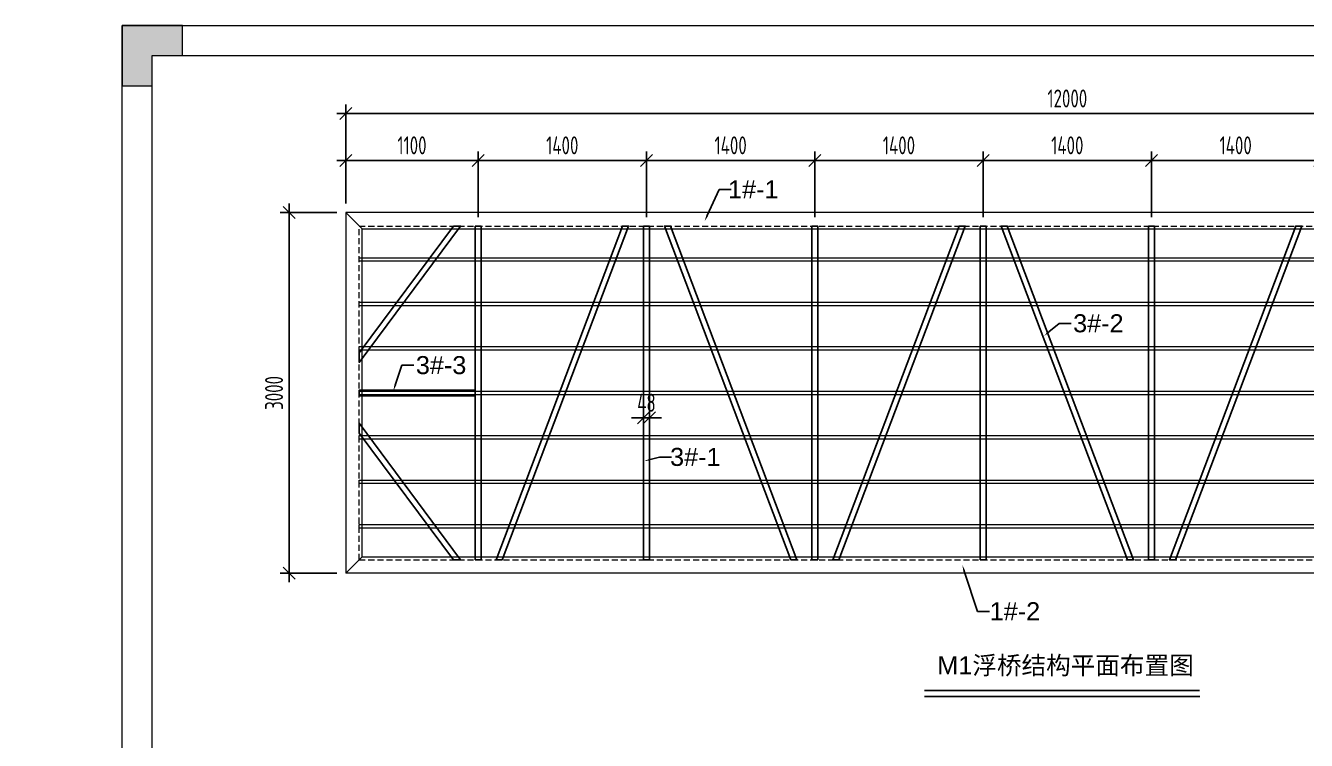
# Model space of a CAD drawing. Header units: millimetres. Extents: x 4 to 2106212, y -117026 to 198097.
# Drawn here: x 1946545 to 1957196, y 184170 to 190117 of the extents above; entities that cross this region are included whole.
import ezdxf
from ezdxf import colors
from ezdxf.entities.mleader import LeaderData, LeaderLine
from ezdxf.math import Vec2, Vec3

# ---------------------------------------------------------------- set-up
doc = ezdxf.new("R2010")
doc.units = ezdxf.units.MM
doc.linetypes.add('DASHED', pattern=[0.75, 0.5, -0.25])
for name, color, linetype in [('00打印图框', 255, 'Continuous'), ('标注', 9, 'Continuous'), ('铝横梁', 220, 'Continuous')]:
    doc.layers.add(name, color=color, linetype=linetype)
for name, color, linetype, lineweight in [('dim', 6, 'Continuous', 13), ('图框', 7, 'Continuous', 13), ('铝型材', 7, 'Continuous', 13), ('铝龙骨', 7, 'Continuous', 9)]:
    doc.layers.add(name, color=color, linetype=linetype, lineweight=lineweight)
doc.styles.add('Arial', font='arial.ttf')
doc.styles.add('hztxt', font='ros1.shx', dxfattribs={"width": 0.8, "bigfont": 'hztxt.shx'})
doc.styles.get("Standard").update_dxf_attribs({"font": 'arial.ttf'})
doc.dimstyles.new('DIM-50', dxfattribs={"dimscale": 50, "dimtxt": 3, "dimasz": 2, "dimexe": 1.5, "dimexo": 1.5, "dimgap": 1, "dimtad": 1, "dimdec": 1, "dimdsep": 46, "dimtxsty": 'hztxt', "dimblk": 'OBLIQUE', "dimcen": 0, "dimdle": 1.5, "dimclrd": 9, "dimclre": 9, "dimclrt": 2, "dimadec": 1, "dimazin": 0, "dimtfac": 1, "dimtdec": 1, "dimtix": 1, "dimtmove": 2, "dimatfit": 3, "dimldrblk": 'OBLIQUE', "dimfxl": 15, "dimtolj": 1, "dimtzin": 0, "dimarcsym": 1})

# ---------------------------------------------------------------- blocks, each defined once
blk = doc.blocks.new('GW-TK')
at = {"layer": '图框', "linetype": 'Continuous', "lineweight": 0}
h = blk.add_hatch(color=256, dxfattribs=at)
h.dxf.hatch_style = 1
h.paths.add_polyline_path([(927183.55, 464715.01), (927183.55, 464705.01), (927188.55, 464705.01), (927188.55, 464710.01), (927193.56, 464710.01), (927193.56, 464715.01)])
blk.add_lwpolyline([(927188.55, 464705.01), (927188.55, 464710.01), (927193.56, 464710.01), (927193.56, 464715.01), (927183.55, 464715.01), (927183.55, 464705.01)], close=True, dxfattribs=at)
at = {"layer": '图框'}
for points in [[(927183.55, 464715.01), (927603.55, 464715.01), (927603.55, 464418.01), (927183.55, 464418.01)], [(927188.55, 464710.01), (927598.55, 464710.01), (927598.55, 464423.01), (927188.55, 464423.01)]]:
    blk.add_lwpolyline(points, close=True, dxfattribs=at)
blk = doc.blocks.new('_Oblique')
at = {"color": 0, "linetype": 'ByBlock', "lineweight": -2}
blk.add_line((-0.5, -0.5), (0.5, 0.5), dxfattribs=at)
blk = doc.blocks.new('*D3002')
at = {"layer": 'Defpoints', "color": 0, "transparency": 16777216}
for p in [(1950308, 188996), (1949208, 188561), (1950308, 188449)]:
    blk.add_point(p, dxfattribs=at)
at = {"layer": '标注', "color": 9, "lineweight": -2, "transparency": 16777216}
for p, q in [((1949208, 188636), (1949208, 189071)), ((1950308, 188524), (1950308, 189071)), ((1949133, 188996), (1950383, 188996))]:
    blk.add_line(p, q, dxfattribs=at)
at = {"layer": '标注', "color": 9, "lineweight": -2, "transparency": 16777216, "xscale": 100, "yscale": 100, "zscale": 100, "rotation": 180}
blk.add_blockref('_Oblique', (1949208, 188996), dxfattribs=at)
at = {"layer": '标注', "color": 9, "lineweight": -2, "transparency": 16777216, "xscale": 100, "yscale": 100, "zscale": 100}
blk.add_blockref('_Oblique', (1950308, 188996), dxfattribs=at)
at = {"layer": '标注', "color": 2, "transparency": 16777216, "insert": (1949758, 189121), "char_height": 150, "attachment_point": 5, "style": 'hztxt'}
blk.add_mtext('\\A1;1100', dxfattribs=at)
blk = doc.blocks.new('*D3003')
at = {"layer": 'Defpoints', "color": 0, "transparency": 16777216}
for p in [(1955908, 188996), (1954508, 188449), (1955908, 188449)]:
    blk.add_point(p, dxfattribs=at)
at = {"layer": '标注', "color": 9, "lineweight": -2, "transparency": 16777216}
for p, q in [((1954508, 188524), (1954508, 189071)), ((1955908, 188524), (1955908, 189071)), ((1954433, 188996), (1955983, 188996))]:
    blk.add_line(p, q, dxfattribs=at)
at = {"layer": '标注', "color": 9, "lineweight": -2, "transparency": 16777216, "xscale": 100, "yscale": 100, "zscale": 100, "rotation": 180}
blk.add_blockref('_Oblique', (1954508, 188996), dxfattribs=at)
at = {"layer": '标注', "color": 9, "lineweight": -2, "transparency": 16777216, "xscale": 100, "yscale": 100, "zscale": 100}
blk.add_blockref('_Oblique', (1955908, 188996), dxfattribs=at)
at = {"layer": '标注', "color": 2, "transparency": 16777216, "insert": (1955208, 189121), "char_height": 150, "attachment_point": 5, "style": 'hztxt'}
blk.add_mtext('\\A1;1400', dxfattribs=at)
blk = doc.blocks.new('*D3004')
at = {"layer": 'Defpoints', "color": 0, "transparency": 16777216}
for p in [(1957308, 188996), (1955908, 188449), (1957308, 188449)]:
    blk.add_point(p, dxfattribs=at)
at = {"layer": '标注', "color": 9, "lineweight": -2, "transparency": 16777216}
for p, q in [((1955908, 188524), (1955908, 189071)), ((1957308, 188524), (1957308, 189071)), ((1955833, 188996), (1957383, 188996))]:
    blk.add_line(p, q, dxfattribs=at)
at = {"layer": '标注', "color": 9, "lineweight": -2, "transparency": 16777216, "xscale": 100, "yscale": 100, "zscale": 100, "rotation": 180}
blk.add_blockref('_Oblique', (1955908, 188996), dxfattribs=at)
at = {"layer": '标注', "color": 9, "lineweight": -2, "transparency": 16777216, "xscale": 100, "yscale": 100, "zscale": 100}
blk.add_blockref('_Oblique', (1957308, 188996), dxfattribs=at)
at = {"layer": '标注', "color": 2, "transparency": 16777216, "insert": (1956608, 189121), "char_height": 150, "attachment_point": 5, "style": 'hztxt'}
blk.add_mtext('\\A1;1400', dxfattribs=at)
blk = doc.blocks.new('*D3007')
at = {"layer": 'Defpoints', "color": 0, "transparency": 16777216}
for p in [(1949208, 189386), (1949208, 188561), (1961208, 188561)]:
    blk.add_point(p, dxfattribs=at)
at = {"layer": '标注', "color": 9, "lineweight": -2, "transparency": 16777216}
for p, q in [((1961283, 189386), (1949133, 189386)), ((1949208, 188636), (1949208, 189461)), ((1961208, 188636), (1961208, 189461))]:
    blk.add_line(p, q, dxfattribs=at)
at = {"layer": '标注', "color": 9, "lineweight": -2, "transparency": 16777216, "xscale": 100, "yscale": 100, "zscale": 100, "rotation": 180}
blk.add_blockref('_Oblique', (1949208, 189386), dxfattribs=at)
at = {"layer": '标注', "color": 9, "lineweight": -2, "transparency": 16777216, "xscale": 100, "yscale": 100, "zscale": 100}
blk.add_blockref('_Oblique', (1961208, 189386), dxfattribs=at)
at = {"layer": '标注', "color": 2, "transparency": 16777216, "insert": (1955208, 189511), "char_height": 150, "attachment_point": 5, "style": 'hztxt'}
blk.add_mtext('\\A1;12000', dxfattribs=at)
blk = doc.blocks.new('*D3008')
at = {"layer": 'Defpoints', "color": 0, "transparency": 16777216}
for p in [(1951708, 188996), (1950308, 188449), (1951708, 188449)]:
    blk.add_point(p, dxfattribs=at)
at = {"layer": '标注', "color": 9, "lineweight": -2, "transparency": 16777216}
for p, q in [((1950308, 188524), (1950308, 189071)), ((1951708, 188524), (1951708, 189071)), ((1950233, 188996), (1951783, 188996))]:
    blk.add_line(p, q, dxfattribs=at)
at = {"layer": '标注', "color": 9, "lineweight": -2, "transparency": 16777216, "xscale": 100, "yscale": 100, "zscale": 100, "rotation": 180}
blk.add_blockref('_Oblique', (1950308, 188996), dxfattribs=at)
at = {"layer": '标注', "color": 9, "lineweight": -2, "transparency": 16777216, "xscale": 100, "yscale": 100, "zscale": 100}
blk.add_blockref('_Oblique', (1951708, 188996), dxfattribs=at)
at = {"layer": '标注', "color": 2, "transparency": 16777216, "insert": (1951008, 189121), "char_height": 150, "attachment_point": 5, "style": 'hztxt'}
blk.add_mtext('\\A1;1400', dxfattribs=at)
blk = doc.blocks.new('*D3009')
at = {"layer": 'Defpoints', "color": 0, "transparency": 16777216}
for p in [(1949208, 188561), (1948736, 185561), (1949208, 185561)]:
    blk.add_point(p, dxfattribs=at)
at = {"layer": '标注', "color": 9, "lineweight": -2, "transparency": 16777216}
for p, q in [((1948736, 188636), (1948736, 185486)), ((1949133, 188561), (1948661, 188561)), ((1949133, 185561), (1948661, 185561))]:
    blk.add_line(p, q, dxfattribs=at)
at = {"layer": '标注', "color": 9, "lineweight": -2, "transparency": 16777216, "xscale": 100, "yscale": 100, "zscale": 100}
for p, rotation in [((1948736, 188561), 90), ((1948736, 185561), 270)]:
    blk.add_blockref('_Oblique', p, dxfattribs=dict(at, rotation=rotation))
at = {"layer": '标注', "color": 2, "transparency": 16777216, "insert": (1948611, 187061), "char_height": 150, "attachment_point": 5, "rotation": 90, "style": 'hztxt'}
blk.add_mtext('\\A1;3000', dxfattribs=at)
blk = doc.blocks.new('*D2990')
at = {"layer": 'Defpoints', "color": 0, "transparency": 16777216}
for p in [(1954508, 188996), (1953108, 188449), (1954508, 188449)]:
    blk.add_point(p, dxfattribs=at)
at = {"layer": '标注', "color": 9, "lineweight": -2, "transparency": 16777216}
for p, q in [((1953108, 188524), (1953108, 189071)), ((1954508, 188524), (1954508, 189071)), ((1953033, 188996), (1954583, 188996))]:
    blk.add_line(p, q, dxfattribs=at)
at = {"layer": '标注', "color": 9, "lineweight": -2, "transparency": 16777216, "xscale": 100, "yscale": 100, "zscale": 100, "rotation": 180}
blk.add_blockref('_Oblique', (1953108, 188996), dxfattribs=at)
at = {"layer": '标注', "color": 9, "lineweight": -2, "transparency": 16777216, "xscale": 100, "yscale": 100, "zscale": 100}
blk.add_blockref('_Oblique', (1954508, 188996), dxfattribs=at)
at = {"layer": '标注', "color": 2, "transparency": 16777216, "insert": (1953808, 189121), "char_height": 150, "attachment_point": 5, "style": 'hztxt'}
blk.add_mtext('\\A1;1400', dxfattribs=at)
blk = doc.blocks.new('*D2991')
at = {"layer": 'Defpoints', "color": 0, "transparency": 16777216}
for p in [(1953108, 188996), (1951708, 188449), (1953108, 188449)]:
    blk.add_point(p, dxfattribs=at)
at = {"layer": '标注', "color": 9, "lineweight": -2, "transparency": 16777216}
for p, q in [((1951708, 188524), (1951708, 189071)), ((1953108, 188524), (1953108, 189071)), ((1951633, 188996), (1953183, 188996))]:
    blk.add_line(p, q, dxfattribs=at)
at = {"layer": '标注', "color": 9, "lineweight": -2, "transparency": 16777216, "xscale": 100, "yscale": 100, "zscale": 100, "rotation": 180}
blk.add_blockref('_Oblique', (1951708, 188996), dxfattribs=at)
at = {"layer": '标注', "color": 9, "lineweight": -2, "transparency": 16777216, "xscale": 100, "yscale": 100, "zscale": 100}
blk.add_blockref('_Oblique', (1953108, 188996), dxfattribs=at)
at = {"layer": '标注', "color": 2, "transparency": 16777216, "insert": (1952408, 189121), "char_height": 150, "attachment_point": 5, "style": 'hztxt'}
blk.add_mtext('\\A1;1400', dxfattribs=at)
blk = doc.blocks.new('*D3010')
at = {"color": 9, "lineweight": -2, "transparency": 16777216}
for p, q in [((1951684, 186945), (1951684, 186779)), ((1951732, 186945), (1951732, 186779)), ((1951684, 186854), (1951584, 186854)), ((1951684, 186854), (1951732, 186854)), ((1951732, 186854), (1951832, 186854))]:
    blk.add_line(p, q, dxfattribs=at)
at = {"layer": 'Defpoints', "color": 0, "transparency": 16777216}
for p in [(1951684, 187020), (1951732, 187020), (1951732, 186854)]:
    blk.add_point(p, dxfattribs=at)
at = {"color": 9, "lineweight": -2, "transparency": 16777216, "xscale": 100, "yscale": 100, "zscale": 100}
blk.add_blockref('_Oblique', (1951684, 186854), dxfattribs=at)
at = {"color": 9, "lineweight": -2, "transparency": 16777216, "xscale": 100, "yscale": 100, "zscale": 100, "rotation": 180}
blk.add_blockref('_Oblique', (1951732, 186854), dxfattribs=at)
at = {"color": 2, "transparency": 16777216, "insert": (1951708, 186979), "char_height": 150, "attachment_point": 5, "style": 'hztxt'}
blk.add_mtext('\\A1;48', dxfattribs=at)

msp = doc.modelspace()

# ---------------------------------------------------------------- hatches: boundary and pattern name
h = msp.add_hatch()
h.set_pattern_fill('AR-CONC', color=256, scale=50, angle=-1.78635)
h.paths.add_polyline_path([(1947749.6222, 187504.1253), (1947172.323, 187504.1253), (1947172.323, 187699.0521), (1947062.4372, 187319.1963), (1947062.4372, 187508.7548), (1946544.9971, 187508.7548), (1946544.9971, 182504.1253), (1947057.8077, 182504.1253), (1947057.8077, 182314.5668), (1947167.6935, 182694.4226), (1947167.6935, 182499.4958), (1947744.9927, 182499.4958), (1947744.9927, 185026.052), (1947939.9195, 185026.052), (1947560.0637, 185135.9378), (1947749.6222, 185135.9378)])

# ---------------------------------------------------------------- linework, layer by layer
msp.add_line((1956310.1718, 184535.0551), (1954020.2466, 184535.0551))
at = {"const_width": 15}
msp.add_lwpolyline([(1956307.8353, 184585.0378), (1954017.8202, 184585.0378)], dxfattribs=at)
at = {"layer": 'dim', "color": 1, "linetype": 'DASHED', "ltscale": 100}
for p, q in [((1949320.0944, 188449.1969), (1961208.0944, 188449.1969)), ((1949320.0944, 185673.1969), (1949320.0944, 188449.1969)), ((1949320.0944, 185673.1969), (1961208.0944, 185673.1969))]:
    msp.add_line(p, q, dxfattribs=at)
at = {"layer": '铝型材', "color": 3}
for points in [[(1961208.0944, 188561.1969), (1949208.0944, 188561.1969), (1949343.0944, 188426.1969), (1961208.0944, 188426.1969)], [(1949208.0944, 188561.1969), (1949208.0944, 185561.1969), (1949343.0944, 185696.1969), (1949343.0944, 188426.1969)], [(1961208.0944, 185561.1969), (1949208.0944, 185561.1969), (1949343.0944, 185696.1969), (1961208.0944, 185696.1969)]]:
    msp.add_lwpolyline(points, close=True, dxfattribs=at)
at = {"layer": '铝横梁', "color": 243}
for points in [[(1950102.5596, 188449.1969), (1949320.0944, 187394.8081), (1949320.0944, 187314.2608), (1950162.3326, 188449.1969)], [(1950284.1058, 188449.1969), (1950284.0944, 185673.1969), (1950332.0944, 185673.1969), (1950332.1058, 188449.1969)], [(1950508.4864, 185673.1974), (1951559.1514, 188449.1969), (1951507.8292, 188449.1987), (1950457.1628, 185673.1974)], [(1951684.1058, 188449.1969), (1951684.0944, 185673.1969), (1951732.0944, 185673.1969), (1951732.1058, 188449.1969)], [(1952907.7251, 185673.1974), (1951857.0602, 188449.1969), (1951908.3823, 188449.1987), (1952959.0488, 185673.1974)], [(1953084.1058, 188449.1969), (1953084.0944, 185673.1969), (1953132.0944, 185673.1969), (1953132.1058, 188449.1969)], [(1953308.4636, 185673.1974), (1954359.1286, 188449.1969), (1954307.8064, 188449.1987), (1953257.14, 185673.1974)], [(1954484.1058, 188449.1969), (1954484.0944, 185673.1969), (1954532.0944, 185673.1969), (1954532.1058, 188449.1969)], [(1955707.7479, 185673.1974), (1954657.083, 188449.1969), (1954708.4051, 188449.1987), (1955759.0716, 185673.1974)], [(1955884.1058, 188449.1969), (1955884.0944, 185673.1969), (1955932.0944, 185673.1969), (1955932.1058, 188449.1969)], [(1956108.4408, 185673.1974), (1957159.1058, 188449.1969), (1957107.7836, 188449.1987), (1956057.1172, 185673.1974)], [(1950284.1, 187037.193), (1949320.0944, 187037.1928), (1949320.0944, 187085.1928), (1950284.1, 187085.193)], [(1950102.5596, 185673.1969), (1949320.0944, 186727.5856), (1949320.0944, 186808.1329), (1950162.3326, 185673.1969)]]:
    msp.add_lwpolyline(points, close=True, dxfattribs=at)
at = {"layer": '铝龙骨', "color": 0}
for points in [[(1949320.0944, 188156.1969), (1949320.0944, 188186.1969), (1961208.0944, 188186.1969), (1961208.0944, 188156.1969)], [(1949320.0944, 187786.1969), (1949320.0944, 187816.1969), (1961208.0944, 187816.1969), (1961208.0944, 187786.1969)], [(1949320.0944, 187416.1969), (1949320.0944, 187446.1969), (1961208.0944, 187446.1969), (1961208.0944, 187416.1969)], [(1949320.0944, 187046.1969), (1949320.0944, 187076.1969), (1961208.0944, 187076.1969), (1961208.0944, 187046.1969)], [(1949320.0944, 186676.1969), (1949320.0944, 186706.1969), (1961208.0944, 186706.1969), (1961208.0944, 186676.1969)], [(1949320.0944, 186306.1969), (1949320.0944, 186336.1969), (1961208.0944, 186336.1969), (1961208.0944, 186306.1969)], [(1949320.0944, 185936.1969), (1949320.0944, 185966.1969), (1961208.0944, 185966.1969), (1961208.0944, 185936.1969)]]:
    msp.add_lwpolyline(points, close=True, dxfattribs=at)

# ---------------------------------------------------------------- block references
at = {"xscale": 50, "yscale": 50, "zscale": 50}
msp.add_blockref('GW-TK', (-44411828.8301, -23045633.3238), dxfattribs=at)

# ---------------------------------------------------------------- texts
at = {"layer": '00打印图框', "color": 6, "insert": (1956259.5305, 184869.4828), "char_height": 150, "attachment_point": 3, "style": 'Arial'}
msp.add_mtext_dynamic_manual_height_columns('M1{\\fSimSun|b0|i0|c134|p2;浮桥结构平面布置图}', width=2482.93285, gutter_width=18.75, heights=[0], dxfattribs=at)

# ---------------------------------------------------------------- dimensions: what is measured, and where the dimension line sits
dim = msp.add_linear_dim(base=(1951732.1005, 186853.8951), p1=(1951684.1005, 187020.4764), p2=(1951732.1005, 187020.4762), dimstyle='DIM-50')
dim.commit()
dim.dimension.update_dxf_attribs({"geometry": '*D3010', "text_midpoint": (1951708.1005, 186978.8951)})
at = {"layer": '标注'}
for base, p1, p2, picture, middle in [((1949208.0944, 189386.2269), (1961208.0944, 188561.1969), (1949208.0944, 188561.1969), '*D3007', (1955208.0944, 189511.2269)), ((1950308.1058, 188995.523), (1949208.0944, 188561.1969), (1950308.1058, 188449.1969), '*D3002', (1949758.1001, 189120.523)), ((1951708.1058, 188995.523), (1950308.1058, 188449.1969), (1951708.1058, 188449.1969), '*D3008', (1951008.1058, 189120.523)), ((1953108.1058, 188995.523), (1951708.1058, 188449.1969), (1953108.1058, 188449.1969), '*D2991', (1952408.1058, 189120.523)), ((1954508.1058, 188995.523), (1953108.1058, 188449.1969), (1954508.1058, 188449.1969), '*D2990', (1953808.1058, 189120.523)), ((1955908.1058, 188995.523), (1954508.1058, 188449.1969), (1955908.1058, 188449.1969), '*D3003', (1955208.1058, 189120.523)), ((1957308.1058, 188995.523), (1955908.1058, 188449.1969), (1957308.1058, 188449.1969), '*D3004', (1956608.1058, 189120.523))]:
    dim = msp.add_linear_dim(base=base, p1=p1, p2=p2, dimstyle='DIM-50', dxfattribs=at)
    dim.commit()
    dim.dimension.update_dxf_attribs({"geometry": picture, "text_midpoint": middle})
dim = msp.add_linear_dim(base=(1948735.5144, 185561.1969), p1=(1949208.0944, 188561.1969), p2=(1949208.0944, 185561.1969), angle=90, dimstyle='DIM-50', dxfattribs=at)
dim.commit()
dim.dimension.update_dxf_attribs({"geometry": '*D3009', "text_midpoint": (1948610.5144, 187061.1969)})

# ---------------------------------------------------------------- leaders
at = {"layer": '标注', "color": 6, "linetype": 'ByBlock'}
ml = msp.add_multileader_mtext('Standard', dxfattribs=at)
ml.set_content('1#-1', color=6)
ml.set_leader_properties()
ml.build(insert=Vec2(0, 0))
ml.multileader.update_dxf_attribs({"dogleg_length": 100, "arrow_head_size": 50})
ctx = ml.context
ctx.base_point, ctx.char_height, ctx.arrow_head_size, ctx.landing_gap_size, ctx.plane_origin = Vec3(1952411.9411, 188753.4492), 150, 50, 35.8764, Vec3(1951413.7889, 178215.1123)
ctx.text_align_type = 2
notes = []
notes.append((ctx, [(0, (1, 1, 0), (1952311.9411, 188753.4492), (1, 0), 100, [(0, [(1952192.4618, 188490.7893)], 0, [])])]))
ctx.mtext.insert, ctx.mtext.width, ctx.mtext.defined_height, ctx.mtext.alignment, ctx.mtext.flow_direction = Vec3(1952805.9349, 188829.7282), 445.870397, 72.4015, 3, 5
ml = msp.add_multileader_mtext('Standard', dxfattribs=at)
ml.set_content('3#-2', color=6)
ml.set_leader_properties()
ml.build(insert=Vec2(0, 0))
ml.multileader.update_dxf_attribs({"dogleg_length": 100, "arrow_head_size": 50})
ctx = ml.context
ctx.base_point, ctx.char_height, ctx.arrow_head_size, ctx.landing_gap_size, ctx.plane_origin = Vec3(1955240.2904, 187639.2632), 150, 50, 35.8764, Vec3(1954025.4919, 177190.5145)
ctx.text_align_type = 2
notes.append((ctx, [(0, (1, 1, 0), (1955140.2904, 187639.2632), (1, 0), 100, [(0, [(1955015.2624, 187536.4275)], 0, [])])]))
ctx.mtext.insert, ctx.mtext.width, ctx.mtext.defined_height, ctx.mtext.alignment, ctx.mtext.flow_direction = Vec3(1955675.7234, 187715.5934), 445.870397, 72.4015, 3, 5
ml = msp.add_multileader_mtext('Standard', dxfattribs=at)
ml.set_content('3#-3', color=6)
ml.set_leader_properties()
ml.build(insert=Vec2(0, 0))
ml.multileader.update_dxf_attribs({"dogleg_length": 100, "arrow_head_size": 50})
ctx = ml.context
ctx.base_point, ctx.char_height, ctx.arrow_head_size, ctx.landing_gap_size, ctx.plane_origin = Vec3(1949773.0788, 187291.1316), 150, 50, 35.8764, Vec3(1951854.8809, 176736.1405)
ctx.text_align_type = 2
notes.append((ctx, [(0, (1, 1, 0), (1949673.0788, 187291.1316), (1, 0), 100, [(0, [(1949603.7655, 187078.7258)], 0, [])])]))
ctx.mtext.insert, ctx.mtext.width, ctx.mtext.defined_height, ctx.mtext.alignment, ctx.mtext.flow_direction = Vec3(1950210.0466, 187367.4617), 445.870397, 72.4015, 3, 5
ml = msp.add_multileader_mtext('Standard', dxfattribs=at)
ml.set_content('3#-1', color=6)
ml.set_leader_properties()
ml.build(insert=Vec2(0, 0))
ml.multileader.update_dxf_attribs({"dogleg_length": 100, "arrow_head_size": 50})
ctx = ml.context
ctx.base_point, ctx.char_height, ctx.arrow_head_size, ctx.landing_gap_size, ctx.plane_origin = Vec3(1951915.9388, 186527.3777), 150, 50, 35.8764, Vec3(1950901.1403, 176148.0012)
ctx.text_align_type = 2
notes.append((ctx, [(0, (1, 1, 0), (1951815.9388, 186527.3777), (1, 0), 100, [(0, [(1951690.9107, 186493.9141)], 0, [])])]))
ctx.mtext.insert, ctx.mtext.width, ctx.mtext.defined_height, ctx.mtext.alignment, ctx.mtext.flow_direction = Vec3(1952323.9502, 186603.7078), 445.870397, 72.4015, 3, 5
ml = msp.add_multileader_mtext('Standard', dxfattribs=at)
ml.set_content('1#-2', color=6)
ml.set_leader_properties()
ml.build(insert=Vec2(0, 0))
ml.multileader.update_dxf_attribs({"dogleg_length": 100, "arrow_head_size": 50})
ctx = ml.context
ctx.base_point, ctx.char_height, ctx.arrow_head_size, ctx.landing_gap_size, ctx.plane_origin = Vec3(1954560.6138, 185243.5017), 150, 50, 35.8764, Vec3(1953545.8153, 174542.0758)
ctx.text_align_type = 2
notes.append((ctx, [(0, (1, 1, 0), (1954460.6138, 185243.5017), (1, 0), 100, [(0, [(1954335.5858, 185626.56)], 0, [])])]))
ctx.mtext.insert, ctx.mtext.width, ctx.mtext.defined_height, ctx.mtext.alignment, ctx.mtext.flow_direction = Vec3(1954982.029, 185319.7807), 445.870397, 72.4015, 3, 5
for ctx, leaders in notes:
    for number, flags, end, landing, length, lines in leaders:
        leader = LeaderData()
        leader.index, (leader.has_last_leader_line, leader.has_dogleg_vector, leader.attachment_direction) = number, flags
        leader.last_leader_point, leader.dogleg_vector, leader.dogleg_length = Vec3(end), Vec3(landing), length
        for number, points, colour, breaks in lines:
            line = LeaderLine()
            line.index, line.vertices, line.color, line.breaks = number, Vec3.list(points), colors.encode_raw_color(colour), breaks
            leader.lines.append(line)
        ctx.leaders.append(leader)

doc.saveas('drawing.dxf')
